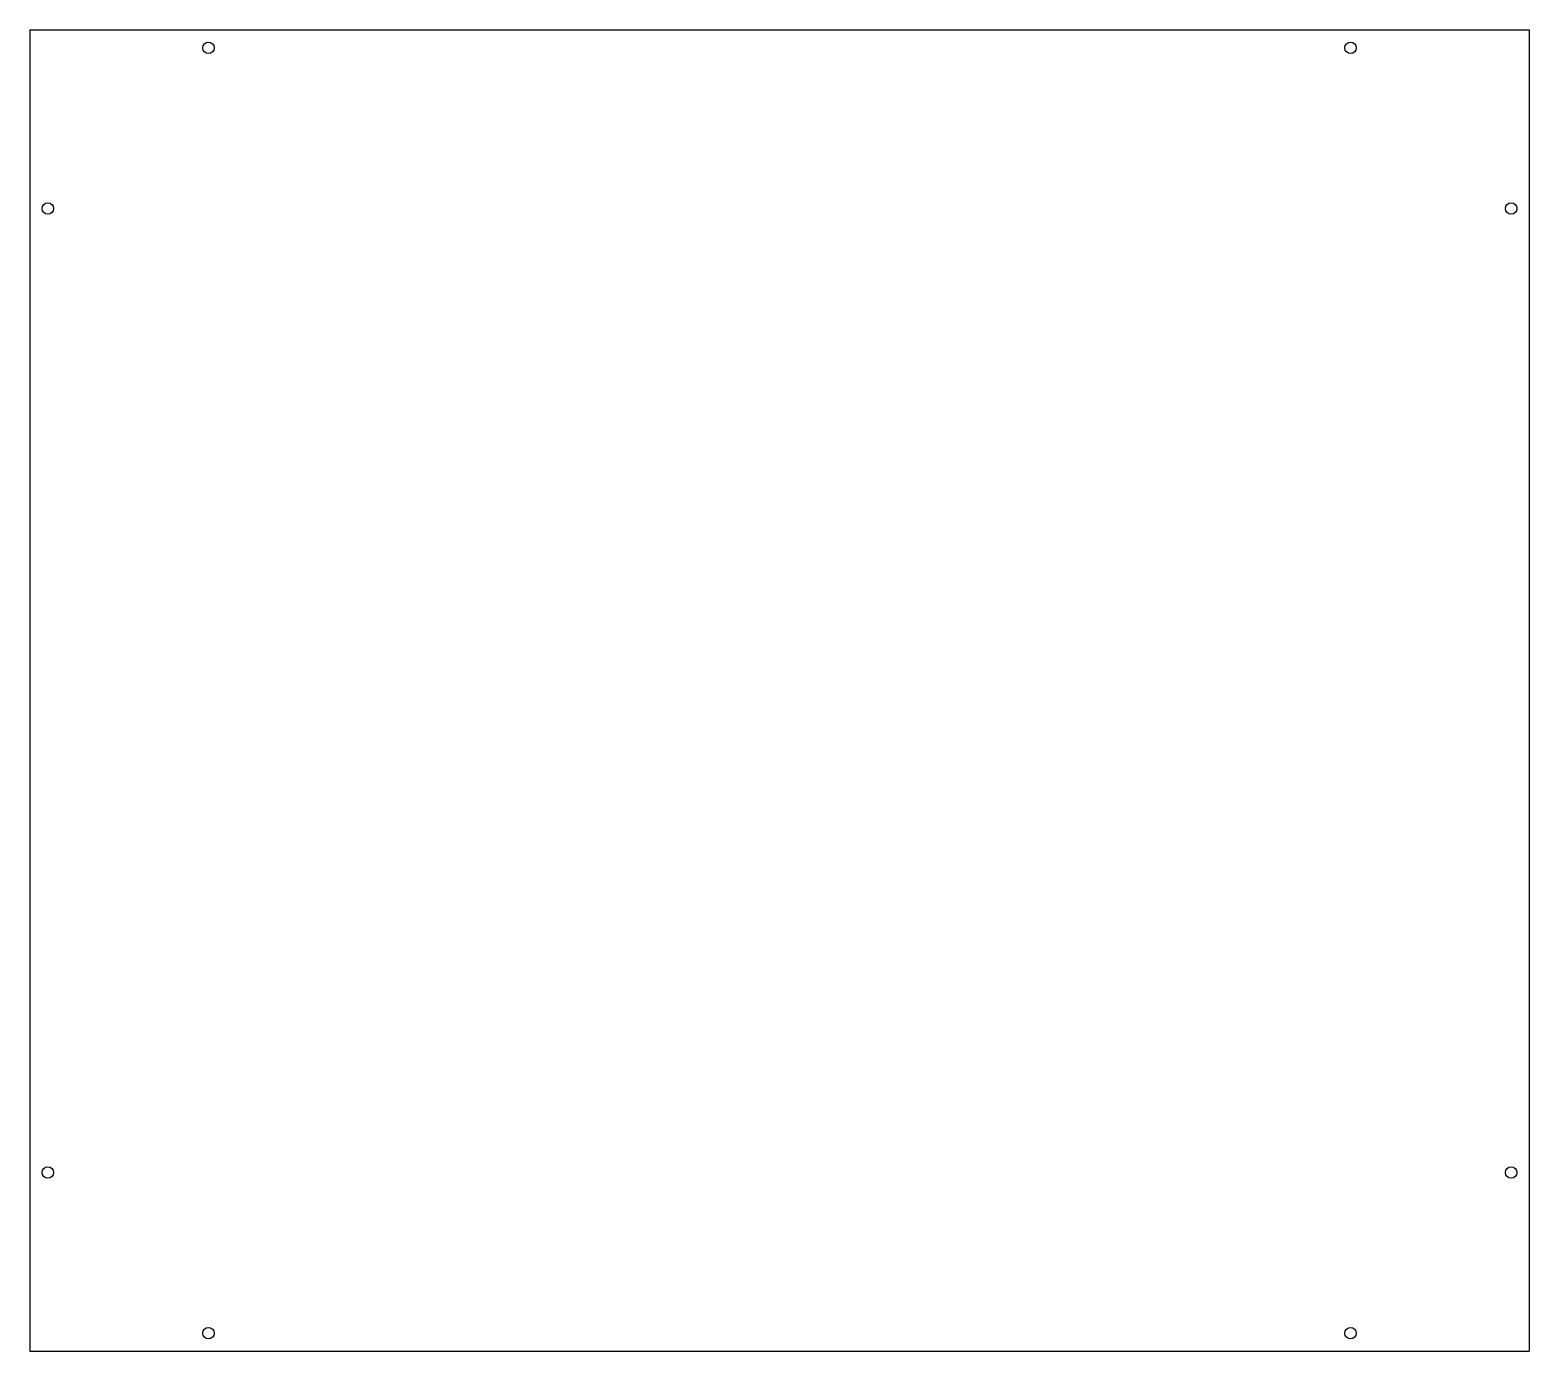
# Model space of a CAD drawing. Extents: x -210 to 210, y 262 to 632.
import ezdxf

# ---------------------------------------------------------------- set-up
doc = ezdxf.new("R2010")
doc.units = 0
doc.layers.add('VISIBLE', color=7, linetype='CONTINUOUS')

msp = doc.modelspace()

# ---------------------------------------------------------------- linework, layer by layer
at = {"layer": 'VISIBLE'}
for p, q in [((-210, 631.525), (210, 631.525)), ((-210, 631.525), (-210, 261.525)), ((210, 631.525), (210, 261.525)), ((-210, 261.525), (210, 261.525))]:
    msp.add_line(p, q, dxfattribs=at)
for centre in [(-160, 626.525), (160, 626.525), (-205, 581.525), (205, 581.525), (-205, 311.525), (205, 311.525), (-160, 266.525), (160, 266.525)]:
    msp.add_circle(centre, 1.6, dxfattribs=at)

doc.saveas('drawing.dxf')
